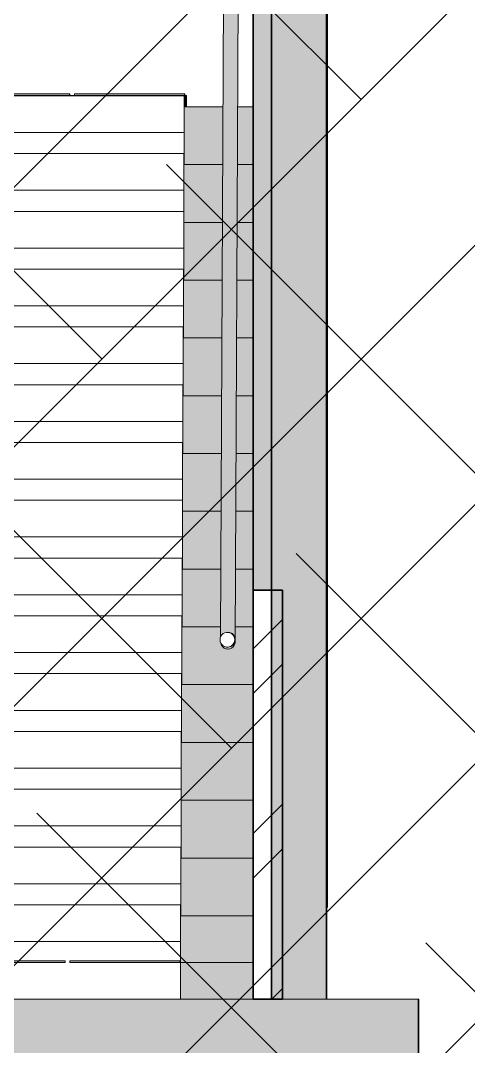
# Model space of a CAD drawing. Header units: millimetres. Extents: x 50357 to 985146, y 723188 to 1803594.
# Drawn here: x 859268 to 860489, y 740235 to 743032 of the extents above; entities that cross this region are included whole.
import ezdxf

# ---------------------------------------------------------------- set-up
doc = ezdxf.new("R2010")
doc.units = ezdxf.units.MM
doc.header["$LTSCALE"] = 3
doc.header["$MEASUREMENT"] = 0
for name, color, linetype, lineweight, true_color in [('A-FLOR', 7, 'Continuous', 5, 0x6e6e6e), ('A-FLOR-HRAL', 7, 'Continuous', 13, 0x6e6e6e), ('A-GENM', 7, 'Continuous', 13, 0x6e6e6e), ('I-WALL', 7, 'Continuous', 25, 0x6e6e6e), ('Q-SPCQ', 7, 'Continuous', 13, 0x6e6e6e), ('S-BEAM', 7, 'Continuous', 13, 0x6e6e6e), ('S-STRS', 7, 'Continuous', 13, 0x6e6e6e)]:
    doc.layers.add(name, color=color, linetype=linetype, lineweight=lineweight, true_color=true_color)
doc.layers.add('A-WALL-PATT', color=111, linetype='Continuous', lineweight=25)
doc.layers.add('Hatch (HOR not under LTC submission)', color=252, linetype='Continuous', lineweight=35)

# ---------------------------------------------------------------- blocks, each defined once
blk = doc.blocks.new('AED_Tactile_Orientation_Line Base - AED_Tactile_Orientation_Line Base-4243012-SEC D_2')
at = {"layer": 'Q-SPCQ'}
for points in [[(-694821.6, 16275), (-694718.5, 16275.4), (-694718.5, 16280), (-695018.5, 16280), (-695018.5, 16275), (-694911.8, 16275)], [(-694641.3, 16275), (-694405.2, 16275.4), (-694405.2, 16280), (-694705.2, 16280), (-694705.2, 16275)], [(-694370.7, 16275), (-694091.9, 16275.4), (-694091.9, 16280), (-694391.9, 16280), (-694391.9, 16275)], [(-694010, 16275), (-693778.5, 16275.4), (-693778.5, 16280), (-694078.5, 16280), (-694078.5, 16275)], [(-693739.5, 16275), (-693465.2, 16275.4), (-693465.2, 16280), (-693765.2, 16280), (-693765.2, 16275)], [(-693378.7, 16275), (-693151.9, 16275.4), (-693151.9, 16280), (-693451.9, 16280), (-693451.9, 16275)], [(-693108.2, 16275), (-692838.5, 16275.4), (-692838.5, 16280), (-693138.5, 16280), (-693138.5, 16275)]]:
    blk.add_hatch(color=256, dxfattribs=at).paths.add_polyline_path(points, flags=0)
for p, q in [((-695018.5, 16280), (-694718.5, 16280)), ((-695018.5, 16280), (-695018.5, 16275)), ((-694718.5, 16275), (-695018.5, 16275)), ((-694718.5, 16280), (-694717.8, 16280)), ((-694718.5, 16280), (-694718.5, 16275)), ((-694717.8, 16275), (-694718.5, 16275)), ((-694717.8, 16280), (-694717.8, 16275)), ((-694705.2, 16280), (-694405.2, 16280)), ((-694705.2, 16280), (-694705.2, 16275)), ((-694405.2, 16275), (-694705.2, 16275)), ((-694405.2, 16280), (-694404.4, 16280)), ((-694405.2, 16280), (-694405.2, 16275)), ((-694404.4, 16275), (-694405.2, 16275)), ((-694404.4, 16280), (-694404.4, 16275)), ((-694391.9, 16280), (-694091.9, 16280)), ((-694391.9, 16280), (-694391.9, 16275)), ((-694091.9, 16275), (-694391.9, 16275)), ((-694091.9, 16280), (-694091.1, 16280)), ((-694091.9, 16280), (-694091.9, 16275)), ((-694091.1, 16275), (-694091.9, 16275)), ((-694091.1, 16280), (-694091.1, 16275)), ((-694078.5, 16280), (-693778.5, 16280)), ((-694078.5, 16280), (-694078.5, 16275)), ((-693778.5, 16275), (-694078.5, 16275)), ((-693778.5, 16280), (-693777.8, 16280)), ((-693778.5, 16280), (-693778.5, 16275)), ((-693777.8, 16275), (-693778.5, 16275)), ((-693777.8, 16280), (-693777.8, 16275)), ((-693765.2, 16280), (-693465.2, 16280)), ((-693765.2, 16280), (-693765.2, 16275)), ((-693465.2, 16275), (-693765.2, 16275)), ((-693465.2, 16280), (-693464.4, 16280)), ((-693465.2, 16280), (-693465.2, 16275)), ((-693464.4, 16275), (-693465.2, 16275)), ((-693464.4, 16280), (-693464.4, 16275)), ((-693451.9, 16280), (-693151.9, 16280)), ((-693451.9, 16280), (-693451.9, 16275)), ((-693151.9, 16275), (-693451.9, 16275)), ((-693151.9, 16280), (-693151.1, 16280)), ((-693151.9, 16280), (-693151.9, 16275)), ((-693151.1, 16275), (-693151.9, 16275)), ((-693151.1, 16280), (-693151.1, 16275)), ((-693138.5, 16280), (-692838.5, 16280)), ((-693138.5, 16280), (-693138.5, 16275)), ((-692838.5, 16275), (-693138.5, 16275)), ((-692838.5, 16280), (-692837.8, 16280)), ((-692838.5, 16280), (-692838.5, 16275)), ((-692837.8, 16275), (-692838.5, 16275)), ((-692837.8, 16280), (-692837.8, 16275))]:
    blk.add_line(p, q, dxfattribs=at)
blk = doc.blocks.new('AED_Tactile_Orientation_Line Base - AED_Tactile_Orientation_Line Base-4242311-SEC D_2')
at = {"layer": 'Q-SPCQ'}
for points in [[(-694966.5, 18638), (-694706.1, 18638), (-694706.1, 18643), (-694971.1, 18643), (-694971.1, 18638), (-694967.1, 18638)], [(-694551.1, 18638), (-694392.8, 18638), (-694392.8, 18643), (-694692.8, 18643), (-694692.8, 18638), (-694641.3, 18638)], [(-694280.5, 18638), (-694079.4, 18638), (-694079.4, 18643), (-694379.4, 18643), (-694379.4, 18638), (-694370.7, 18638)], [(-693919.8, 18638), (-693766.1, 18638), (-693766.1, 18643), (-694066.1, 18643), (-694066.1, 18638), (-694010, 18638)], [(-693649.3, 18638), (-693452.7, 18638), (-693452.7, 18643), (-693752.7, 18643), (-693752.7, 18638), (-693739.5, 18638)], [(-693288.5, 18638), (-693139.4, 18638), (-693139.4, 18643), (-693439.4, 18643), (-693439.4, 18638), (-693378.7, 18638)], [(-693018, 18638), (-692826, 18638), (-692826, 18643), (-693126, 18643), (-693126, 18638), (-693108.2, 18638)]]:
    blk.add_hatch(color=256, dxfattribs=at).paths.add_polyline_path(points, flags=0)
for p, q in [((-694971.1, 18643), (-694706.1, 18643)), ((-694706.1, 18638), (-694971.1, 18638)), ((-694706.1, 18643), (-694705.3, 18643)), ((-694706.1, 18638), (-694706.1, 18643)), ((-694705.3, 18638), (-694706.1, 18638)), ((-694705.3, 18643), (-694705.3, 18638)), ((-694692.8, 18643), (-694392.8, 18643)), ((-694692.8, 18638), (-694692.8, 18643)), ((-694392.8, 18638), (-694692.8, 18638)), ((-694392.8, 18643), (-694392, 18643)), ((-694392.8, 18638), (-694392.8, 18643)), ((-694392, 18638), (-694392.8, 18638)), ((-694392, 18643), (-694392, 18638)), ((-694379.4, 18643), (-694079.4, 18643)), ((-694379.4, 18638), (-694379.4, 18643)), ((-694079.4, 18638), (-694379.4, 18638)), ((-694079.4, 18643), (-694078.6, 18643)), ((-694079.4, 18638), (-694079.4, 18643)), ((-694078.6, 18638), (-694079.4, 18638)), ((-694078.6, 18643), (-694078.6, 18638)), ((-694066.1, 18643), (-693766.1, 18643)), ((-694066.1, 18638), (-694066.1, 18643)), ((-693766.1, 18638), (-694066.1, 18638)), ((-693766.1, 18643), (-693765.3, 18643)), ((-693766.1, 18638), (-693766.1, 18643)), ((-693765.3, 18638), (-693766.1, 18638)), ((-693765.3, 18643), (-693765.3, 18638)), ((-693752.7, 18643), (-693452.7, 18643)), ((-693752.7, 18638), (-693752.7, 18643)), ((-693452.7, 18638), (-693752.7, 18638)), ((-693452.7, 18643), (-693451.9, 18643)), ((-693452.7, 18638), (-693452.7, 18643)), ((-693451.9, 18638), (-693452.7, 18638)), ((-693451.9, 18643), (-693451.9, 18638)), ((-693439.4, 18643), (-693139.4, 18643)), ((-693439.4, 18638), (-693439.4, 18643)), ((-693139.4, 18638), (-693439.4, 18638)), ((-693139.4, 18643), (-693138.6, 18643)), ((-693139.4, 18638), (-693139.4, 18643)), ((-693138.6, 18638), (-693139.4, 18638)), ((-693138.6, 18643), (-693138.6, 18638)), ((-693126, 18643), (-692826, 18643)), ((-693126, 18638), (-693126, 18643)), ((-692826, 18638), (-693126, 18638)), ((-692826, 18643), (-692825.3, 18643)), ((-692826, 18638), (-692826, 18643)), ((-692825.3, 18638), (-692826, 18638)), ((-692825.3, 18643), (-692825.3, 18638))]:
    blk.add_line(p, q, dxfattribs=at)
blk = doc.blocks.new('Railings 1 - Railings 1-3928930-SEC D_2')
at = {"layer": 'A-FLOR-HRAL'}
for points in [[(-692687.7, 17155), (-692690.1, 17164.3), (-692692.9, 17168.3), (-692693.6, 17169.1), (-692694.3, 17168.3), (-692689.8, 17159.8), (-692689.2, 17155)], [(-692697.9, 17138.5), (-692693.6, 17140.9), (-692690.4, 17145), (-692687.9, 17153.6), (-692687.7, 17155), (-692689.2, 17155), (-692691.5, 17145.7), (-692694.3, 17141.7)]]:
    blk.add_hatch(color=256, dxfattribs=at).paths.add_polyline_path(points, flags=0)
for p, q in [((-692707.7, 17175), (-692709.2, 17175)), ((-692709.2, 17135), (-692707.7, 17135))]:
    blk.add_line(p, q, dxfattribs=at)
at = {"layer": 'A-FLOR-HRAL', "flags": 128}
for points in [[(-692689.2, 17155), (-692689.8, 17159.8), (-692691.5, 17164.3), (-692694.3, 17168.3), (-692697.9, 17171.5), (-692702.1, 17173.7), (-692706.8, 17174.9), (-692711.7, 17174.9), (-692716.3, 17173.7), (-692720.6, 17171.5), (-692724.2, 17168.3), (-692727, 17164.3), (-692728.7, 17159.8), (-692729.2, 17155)], [(-692729.2, 17155), (-692728.7, 17150.2), (-692727, 17145.7), (-692724.2, 17141.7), (-692720.6, 17138.5), (-692716.3, 17136.3), (-692711.7, 17135.1), (-692706.8, 17135.1), (-692702.1, 17136.3), (-692697.9, 17138.5), (-692694.3, 17141.7), (-692691.5, 17145.7), (-692689.8, 17150.2), (-692689.2, 17155)]]:
    blk.add_lwpolyline(points, dxfattribs=at)
at = {"layer": 'A-FLOR-HRAL'}
for start_param, end_param in [(6.021387, 6.283187), (4.712389, 6.021361), (3.141593, 4.64298), (4.64298, 4.712389)]:
    blk.add_ellipse((-692707.7, 17155), major_axis=(0, 20), ratio=0.999997, start_param=start_param, end_param=end_param, dxfattribs=at)
blk = doc.blocks.new('PFC-Parallel Flange Channels - CHANNEL 100x200x25-4243789-SEC D_2')
at = {"layer": 'S-BEAM'}
for points in [[(-692820.9, 18607.5), (-692821.2, 18638), (-692821.2, 18637.5), (-692821.2, 18607.5)], [(-692820.9, 18607.5), (-692820.7, 18607.5), (-692820.9, 18626.3)]]:
    blk.add_hatch(color=256, dxfattribs=at).paths.add_polyline_path(points, flags=0)
for p, q in [((-694706.1, 18638), (-694692.8, 18638)), ((-694392.8, 18638), (-694379.4, 18638)), ((-694079.4, 18638), (-694066.1, 18638)), ((-693766.1, 18638), (-693752.7, 18638)), ((-693452.7, 18638), (-693439.4, 18638)), ((-693139.4, 18638), (-693126, 18638)), ((-692826, 18638), (-692822.6, 18638)), ((-692822.3, 18638), (-692822.6, 18638)), ((-692822.3, 18638), (-692820.9, 18638)), ((-692820.7, 18638), (-692820.9, 18638)), ((-692820.9, 18638), (-692820.9, 18607.5)), ((-692820.7, 18607.5), (-692820.7, 18638))]:
    blk.add_line(p, q, dxfattribs=at)
blk = doc.blocks.new('Generic Models 13 - Generic Models 13-4245323-SEC D_2')
at = {"layer": 'A-GENM'}
h = blk.add_hatch(color=256, dxfattribs=at)
h.paths.add_polyline_path([(-692826.9, 18450), (-692721.7, 18450), (-692721.8, 18607.5), (-692826.9, 18607.5), (-692826.9, 18480)], flags=0)
h.paths.add_polyline_path([(-692657.3, 18450), (-692639.2, 18450), (-692639.2, 18607.5), (-692681, 18607.5), (-692681.7, 18450), (-692676.8, 18450)], flags=0)
h = blk.add_hatch(color=256, dxfattribs=at)
h.paths.add_polyline_path([(-692639.2, 18292.5), (-692639.2, 18450), (-692681.7, 18450), (-692682.5, 18292.5), (-692657.3, 18292.5)], flags=0)
h.paths.add_polyline_path([(-692827.7, 18292.5), (-692722.5, 18292.5), (-692721.8, 18450), (-692827.7, 18450), (-692827.7, 18322.5)], flags=0)
h = blk.add_hatch(color=256, dxfattribs=at)
h.paths.add_polyline_path([(-692828.4, 18135), (-692723.2, 18135), (-692722.5, 18292.5), (-692828.4, 18292.5), (-692828.4, 18156.1)], flags=0)
h.paths.add_polyline_path([(-692657.3, 18135), (-692639.2, 18135), (-692639.2, 18292.5), (-692682.5, 18292.5), (-692682.7, 18135), (-692676.8, 18135)], flags=0)
h = blk.add_hatch(color=256, dxfattribs=at)
h.paths.add_polyline_path([(-692657.3, 17977.5), (-692639.2, 17977.5), (-692639.2, 18135), (-692683.2, 18135), (-692683.9, 17977.5), (-692676.8, 17977.5)], flags=0)
h.paths.add_polyline_path([(-692747.5, 17977.5), (-692723.9, 17977.5), (-692723.2, 18135), (-692829.1, 18135), (-692829.1, 17977.5)], flags=0)
h = blk.add_hatch(color=256, dxfattribs=at)
h.paths.add_polyline_path([(-692657.3, 17820), (-692639.2, 17820), (-692639.2, 17977.5), (-692683.9, 17977.5), (-692684.6, 17820), (-692676.8, 17820)], flags=0)
h.paths.add_polyline_path([(-692829.9, 17820), (-692724.6, 17820), (-692725, 17977.5), (-692829.9, 17977.5), (-692829.9, 17850)], flags=0)
h = blk.add_hatch(color=256, dxfattribs=at)
h.paths.add_polyline_path([(-692830.6, 17662.5), (-692725.4, 17662.5), (-692725, 17820), (-692830.6, 17820), (-692830.6, 17686)], flags=0)
h.paths.add_polyline_path([(-692676.8, 17662.5), (-692639.2, 17662.5), (-692639.2, 17820), (-692684.6, 17820), (-692685.4, 17662.5), (-692677.5, 17662.5)], flags=0)
h = blk.add_hatch(color=256, dxfattribs=at)
h.paths.add_polyline_path([(-692639.2, 17505), (-692639.2, 17662.5), (-692685.4, 17662.5), (-692686.1, 17505), (-692657.3, 17505)], flags=0)
h.paths.add_polyline_path([(-692747.5, 17505), (-692726.1, 17505), (-692725.4, 17662.5), (-692831.3, 17662.5), (-692831.3, 17505)], flags=0)
h = blk.add_hatch(color=256, dxfattribs=at)
h.paths.add_polyline_path([(-692657.3, 17347.5), (-692639.2, 17347.5), (-692639.2, 17505), (-692686.1, 17505), (-692686.8, 17347.5), (-692676.8, 17347.5)], flags=0)
h.paths.add_polyline_path([(-692832, 17347.5), (-692726.8, 17347.5), (-692727, 17505), (-692832, 17505), (-692832, 17377.5)], flags=0)
h = blk.add_hatch(color=256, dxfattribs=at)
h.paths.add_polyline_path([(-692832.8, 17190), (-692727.5, 17190), (-692727.7, 17347.5), (-692832.8, 17347.5), (-692832.8, 17215.8)], flags=0)
h.paths.add_polyline_path([(-692639.2, 17190), (-692639.2, 17347.5), (-692686.8, 17347.5), (-692686.8, 17190), (-692657.3, 17190)], flags=0)
for points in [[(-692833.5, 17032.5), (-692639.2, 17032.5), (-692639.2, 17190), (-692687.5, 17190), (-692688.8, 17145), (-692691.8, 17138.5), (-692694.3, 17135.1), (-692697.7, 17132.2), (-692702.5, 17129.9), (-692707.7, 17129.1), (-692716.3, 17131.5), (-692720.6, 17134.7), (-692724.2, 17139.4), (-692725.4, 17141.7), (-692729.2, 17155), (-692727.6, 17178), (-692727.7, 17190), (-692833.5, 17190), (-692833.5, 17062.5)], [(-692834.2, 16875), (-692639.2, 16875), (-692639.2, 17032.5), (-692834.2, 17032.5), (-692834.2, 16905)], [(-692747.5, 16717.5), (-692639.2, 16717.5), (-692639.2, 16875), (-692834.9, 16875), (-692834.9, 16717.5)], [(-692835.7, 16560), (-692639.2, 16560), (-692639.2, 16717.5), (-692835.7, 16717.5), (-692835.7, 16590)], [(-692657.3, 16402.5), (-692639.2, 16402.5), (-692639.2, 16560), (-692836.4, 16560), (-692836.4, 16402.5), (-692747.5, 16402.5)], [(-692639.2, 16275), (-692639.2, 16402.5), (-692837.1, 16402.5), (-692837.1, 16275), (-692657.3, 16275)]]:
    blk.add_hatch(color=256, dxfattribs=at).paths.add_polyline_path(points, flags=0)
for p, q in [((-692826.9, 18450), (-692826.9, 18607.5)), ((-692721, 18607.5), (-692826.9, 18607.5)), ((-692639.2, 18607.5), (-692681, 18607.5)), ((-692827.7, 18292.5), (-692827.7, 18450)), ((-692721.7, 18450), (-692827.7, 18450)), ((-692639.2, 18450), (-692681.7, 18450)), ((-692828.4, 18135), (-692828.4, 18292.5)), ((-692722.5, 18292.5), (-692828.4, 18292.5)), ((-692639.2, 18292.5), (-692682.5, 18292.5)), ((-692829.1, 17977.5), (-692829.1, 18135)), ((-692723.2, 18135), (-692829.1, 18135)), ((-692639.2, 18135), (-692683.2, 18135)), ((-692829.9, 17820), (-692829.9, 17977.5)), ((-692723.9, 17977.5), (-692829.9, 17977.5)), ((-692639.2, 17977.5), (-692683.9, 17977.5)), ((-692830.6, 17662.5), (-692830.6, 17820)), ((-692724.6, 17820), (-692830.6, 17820)), ((-692639.2, 17820), (-692684.6, 17820)), ((-692831.3, 17505), (-692831.3, 17662.5)), ((-692725.4, 17662.5), (-692831.3, 17662.5)), ((-692639.2, 17662.5), (-692685.4, 17662.5)), ((-692832, 17347.5), (-692832, 17505)), ((-692726.1, 17505), (-692832, 17505)), ((-692639.2, 17505), (-692686.1, 17505)), ((-692832.8, 17190), (-692832.8, 17347.5)), ((-692726.8, 17347.5), (-692832.8, 17347.5)), ((-692639.2, 17347.5), (-692686.8, 17347.5)), ((-692833.5, 17032.5), (-692833.5, 17190)), ((-692727.5, 17190), (-692833.5, 17190)), ((-692639.2, 17190), (-692687.5, 17190)), ((-692834.2, 16875), (-692834.2, 17032.5)), ((-692639.2, 17032.5), (-692834.2, 17032.5)), ((-692834.9, 16717.5), (-692834.9, 16875)), ((-692639.2, 16875), (-692834.9, 16875)), ((-692835.7, 16560), (-692835.7, 16717.5)), ((-692639.2, 16717.5), (-692835.7, 16717.5)), ((-692836.4, 16402.5), (-692836.4, 16560)), ((-692639.2, 16560), (-692836.4, 16560)), ((-692837.1, 16275), (-692837.1, 16402.5)), ((-692639.2, 16402.5), (-692837.1, 16402.5)), ((-692639.2, 16275), (-692837.1, 16275))]:
    blk.add_line(p, q, dxfattribs=at)
blk = doc.blocks.new('Railing - Railing-4482206-SEC D_2')
at = {"layer": 'A-FLOR-HRAL'}
blk.add_hatch(color=256, dxfattribs=at).paths.add_polyline_path([(-692687.7, 17152.1), (-692677.5, 19522.7), (-692679.5, 19527.5), (-692682.7, 19531.6), (-692686.8, 19534.8), (-692691.6, 19536.8), (-692696.8, 19537.5), (-692702.4, 19536.7), (-692706.8, 19534.8), (-692711, 19531.6), (-692714.1, 19527.5), (-692716.1, 19522.7), (-692716.8, 19517.5), (-692727, 17164.3), (-692720.6, 17171.5), (-692711.7, 17174.9), (-692701.4, 17173.7), (-692693.6, 17169.1), (-692689.8, 17163.6), (-692688, 17157), (-692687.9, 17153.6)], flags=0)
h = blk.add_hatch(color=256, dxfattribs=at)
h.paths.add_polyline_path([(-692707.7, 17129.1), (-692702.5, 17129.9), (-692697.7, 17132.2), (-692691.8, 17138.5), (-692688.8, 17145), (-692687.8, 17151.1), (-692688.4, 17149.8), (-692692.9, 17141.7), (-692695.5, 17139.8), (-692704.1, 17135.8), (-692711.7, 17135.1), (-692720.6, 17138.5), (-692725.4, 17141.7), (-692723.7, 17138.5), (-692721.1, 17135.1), (-692717.7, 17132.2), (-692712.9, 17129.9)], flags=0)
h.paths.add_polyline_path([(-692696.1, 17170.5), (-692701.4, 17173.7), (-692702.5, 17174.2), (-692702.1, 17173.7), (-692697.9, 17171.5)], flags=0)
for p, q in [((-692716.8, 19517.6), (-692727.7, 17162.4)), ((-692687.7, 17151.9), (-692676.8, 19517.4)), ((-692687.7, 17152.1), (-692687.8, 17153.7))]:
    blk.add_line(p, q, dxfattribs=at)
at = {"layer": 'A-FLOR-HRAL', "flags": 128}
for points in [[(-692696, 17170.6), (-692697.7, 17171.9), (-692702.5, 17174.2), (-692707.7, 17175)], [(-692726.9, 17145.5), (-692725, 17140.6), (-692721.8, 17135.8), (-692717.7, 17132.2), (-692712.9, 17129.9), (-692707.7, 17129.1), (-692702.5, 17129.9), (-692697.7, 17132.2), (-692693.6, 17135.8), (-692690.4, 17140.6), (-692688.4, 17146.1), (-692687.7, 17152.1)]]:
    blk.add_lwpolyline(points, dxfattribs=at)
blk = doc.blocks.new('Top Rail Type - Top Rail_Internal_-4482215-SEC D_2')
at = {"layer": 'A-FLOR-HRAL'}
blk.add_hatch(color=256, dxfattribs=at).paths.add_polyline_path([(-692687.7, 17152.1), (-692677.5, 19522.7), (-692679.5, 19527.5), (-692682.7, 19531.6), (-692686.8, 19534.8), (-692691.6, 19536.8), (-692696.8, 19537.5), (-692702.4, 19536.7), (-692706.8, 19534.8), (-692711, 19531.6), (-692714.1, 19527.5), (-692716.1, 19522.7), (-692716.8, 19517.5), (-692727, 17164.3), (-692720.6, 17171.5), (-692711.7, 17174.9), (-692701.4, 17173.7), (-692693.6, 17169.1), (-692689.8, 17163.6), (-692688, 17157), (-692687.9, 17153.6)], flags=0)
h = blk.add_hatch(color=256, dxfattribs=at)
h.paths.add_polyline_path([(-692707.7, 17129.1), (-692702.5, 17129.9), (-692697.7, 17132.2), (-692691.8, 17138.5), (-692688.8, 17145), (-692687.8, 17151.1), (-692688.4, 17149.8), (-692692.9, 17141.7), (-692695.5, 17139.8), (-692704.1, 17135.8), (-692711.7, 17135.1), (-692720.6, 17138.5), (-692725.4, 17141.7), (-692723.7, 17138.5), (-692721.1, 17135.1), (-692717.7, 17132.2), (-692712.9, 17129.9)], flags=0)
h.paths.add_polyline_path([(-692696.1, 17170.5), (-692701.4, 17173.7), (-692702.5, 17174.2), (-692702.1, 17173.7), (-692697.9, 17171.5)], flags=0)
for p, q in [((-692716.8, 19517.6), (-692727.7, 17162.4)), ((-692687.7, 17151.9), (-692676.8, 19517.4)), ((-692687.7, 17152.1), (-692687.8, 17153.7))]:
    blk.add_line(p, q, dxfattribs=at)
at = {"layer": 'A-FLOR-HRAL', "flags": 128}
for points in [[(-692696, 17170.6), (-692697.7, 17171.9), (-692702.5, 17174.2), (-692707.7, 17175)], [(-692726.9, 17145.5), (-692725, 17140.6), (-692721.8, 17135.8), (-692717.7, 17132.2), (-692712.9, 17129.9), (-692707.7, 17129.1), (-692702.5, 17129.9), (-692697.7, 17132.2), (-692693.6, 17135.8), (-692690.4, 17140.6), (-692688.4, 17146.1), (-692687.7, 17152.1)]]:
    blk.add_lwpolyline(points, dxfattribs=at)

msp = doc.modelspace()

# ---------------------------------------------------------------- hatches: boundary and pattern name
at = {"layer": 'A-FLOR'}
msp.add_hatch(color=256, dxfattribs=at).paths.add_polyline_path([(854631.4851, 740063.9831), (860353.1177, 740063.9831), (860353.1177, 740363.9831), (854631.4851, 740363.9831)])
at = {"layer": 'A-WALL-PATT', "lineweight": 13}
h = msp.add_hatch(dxfattribs=at)
h.set_pattern_fill('FP_2', color=256, style=0, pattern_type=2)
h.set_pattern_definition([(45, (942134.55, 738060), (-251.4472, 251.4472), []), (45, (942134.55, 738441), (-251.4472, 251.4472), [])])
h.paths.add_polyline_path([(859973.6561, 740363.9831), (859981.5088, 740363.9831), (859981.5088, 741478.9831), (859901.5086, 741478.9831), (859901.5086, 740363.9831)], flags=0)
at = {"layer": 'Hatch (HOR not under LTC submission)'}
h = msp.add_hatch(dxfattribs=at)
h.set_pattern_fill('ANSI38', color=256, scale=4000)
h.paths.add_polyline_path([(853871.7666, 751128.0064), (853871.7666, 735638.9831), (853656.482, 735638.9831), (853656.482, 728688.9831), (867744.0584, 728688.9831), (867748.3434, 751128.0064)])
at = {"layer": 'I-WALL'}
for points in [[(859901.5086, 741478.9831), (859951.5087, 741478.9831), (859951.5087, 744788.9831), (859901.5086, 744788.9831), (859901.5086, 741522.3213)], [(860063.8374, 740363.9831), (860101.5092, 740363.9831), (860101.5092, 744788.9831), (859951.5087, 744788.9831), (859951.5087, 740363.9831), (859973.6561, 740363.9831)]]:
    msp.add_hatch(color=256, dxfattribs=at).paths.add_polyline_path(points, flags=0)
at = {"layer": 'I-WALL', "lineweight": 5}
msp.add_hatch(color=256, dxfattribs=at).paths.add_polyline_path([(860103.1195, 740363.9831), (860103.1195, 744788.9831), (860101.5092, 744788.9831), (860101.5092, 740363.9831)], flags=0)
at = {"layer": 'S-BEAM', "lineweight": 5}
msp.add_hatch(color=256, dxfattribs=at).paths.add_polyline_path([(860353.1177, 740063.9831), (860353.1177, 740363.9831), (860351.5101, 740363.9831), (860351.5101, 740063.9831)], flags=0)
at = {"layer": 'S-STRS', "lineweight": 5}
for points in [[(859713.8022, 742796.4831), (859719.5997, 742796.4831), (859719.5997, 742826.4831), (859713.8022, 742826.4831), (859713.8022, 742815.2959)], [(859713.0763, 742638.9831), (859713.8022, 742638.9831), (859713.0763, 742668.9831)], [(859712.3504, 742481.4831), (859713.0763, 742481.4831), (859712.3504, 742511.4831)], [(859710.1726, 742008.9831), (859710.8986, 742008.9831), (859710.1726, 742038.9831)], [(859709.5763, 741851.4831), (859710.1726, 741851.4831), (859709.4467, 741851.4831)], [(859708.7208, 741693.9831), (859709.4467, 741693.9831), (859708.7208, 741723.9831)], [(859707.9949, 741536.4831), (859708.7208, 741536.4831), (859707.9949, 741566.4831)], [(859706.5431, 741221.4831), (859707.269, 741221.4831), (859706.5431, 741251.4831)], [(859705.8171, 741063.9831), (859706.5431, 741063.9831), (859705.8171, 741093.9831)], [(859705.2208, 740906.4831), (859705.8171, 740906.4831), (859705.0912, 740906.4831)], [(859704.3653, 740748.9831), (859705.0912, 740748.9831), (859704.3653, 740778.9831)], [(859703.6394, 740591.4831), (859704.3653, 740591.4831), (859703.6394, 740621.4831)], [(859883.4748, 740363.9831), (859901.5086, 740363.9831), (859901.5086, 740463.9831), (859703.769, 740463.9831), (859703.769, 740363.9831), (859793.2935, 740363.9831)]]:
    msp.add_hatch(color=256, dxfattribs=at).paths.add_polyline_path(points, flags=0)

# ---------------------------------------------------------------- linework, layer by layer
at = {"layer": 'A-FLOR'}
msp.add_line((859901.5086, 740363.9831), (854581.4851, 740363.9831), dxfattribs=at)
msp.add_lwpolyline([(854631.4851, 740063.9831), (860353.1177, 740063.9831), (860353.1177, 740363.9831), (854631.4851, 740363.9831)], close=True, dxfattribs=at)
at = {"layer": 'I-WALL', "lineweight": 35}
for p, q in [((859901.5086, 744788.9831), (859901.5086, 740363.9831)), ((859951.5087, 744788.9831), (859951.5087, 740363.9831)), ((860101.5092, 740363.9831), (860101.5092, 744788.9831)), ((859981.5088, 741478.9831), (859901.5086, 741478.9831)), ((859981.5088, 740363.9831), (859981.5088, 741478.9831)), ((859901.5086, 740363.9831), (859981.5088, 740363.9831))]:
    msp.add_line(p, q, dxfattribs=at)
at = {"layer": 'I-WALL'}
msp.add_line((860103.1195, 744789.1725), (860103.1195, 740613.9831), dxfattribs=at)
at = {"layer": 'S-BEAM'}
for p, q in [((860353.1177, 740363.9831), (860101.5092, 740363.9831)), ((860351.5101, 740063.9831), (860351.5101, 740363.9831)), ((860353.1177, 740363.9831), (860353.1177, 740063.9831))]:
    msp.add_line(p, q, dxfattribs=at)
at = {"layer": 'S-STRS'}
for p, q in [((857569.6529, 742826.4831), (859719.5997, 742826.4831)), ((859713.8022, 742726.4831), (859713.8022, 742826.4831)), ((859719.5997, 742796.4831), (859719.5997, 742826.4831)), ((859713.8022, 742726.4831), (857569.1932, 742726.4831)), ((859713.8022, 742726.4831), (859713.8022, 742638.9831)), ((857568.9289, 742668.9831), (859713.8022, 742668.9831)), ((859713.0763, 742668.9831), (859713.0763, 742481.4831)), ((859713.0763, 742568.9831), (857568.4692, 742568.9831)), ((857568.2049, 742511.4831), (859713.0763, 742511.4831)), ((859712.3504, 742511.4831), (859712.3504, 742323.9831)), ((859712.3504, 742411.4831), (857567.7452, 742411.4831)), ((857567.4809, 742353.9831), (859712.3504, 742353.9831)), ((859711.6245, 742353.9831), (859711.6245, 742166.4831)), ((859711.6245, 742253.9831), (857567.0213, 742253.9831)), ((857566.7569, 742196.4831), (859711.6245, 742196.4831)), ((859710.8986, 742196.4831), (859710.8986, 742008.9831)), ((859710.8986, 742096.4831), (857566.2973, 742096.4831)), ((857566.033, 742038.9831), (859710.8986, 742038.9831)), ((859710.1726, 742038.9831), (859710.1726, 741851.4831)), ((859710.1726, 741938.9831), (857565.5733, 741938.9831)), ((857565.309, 741881.4831), (859710.1726, 741881.4831)), ((859709.4467, 741881.4831), (859709.4467, 741693.9831)), ((859709.4467, 741781.4831), (857564.8493, 741781.4831)), ((857564.585, 741723.9831), (859709.4467, 741723.9831)), ((859708.7208, 741723.9831), (859708.7208, 741536.4831)), ((859708.7208, 741623.9831), (857564.1253, 741623.9831)), ((857563.861, 741566.4831), (859708.7208, 741566.4831)), ((859707.9949, 741566.4831), (859707.9949, 741378.9831)), ((859707.9949, 741466.4831), (857559.8359, 741466.4831)), ((857555.9795, 741408.9831), (859707.9949, 741408.9831)), ((859707.269, 741408.9831), (859707.269, 741221.4831)), ((859707.269, 741308.9831), (857555.9795, 741308.9831)), ((857555.9795, 741251.4831), (859707.269, 741251.4831)), ((859706.5431, 741251.4831), (859706.5431, 741063.9831)), ((859706.5431, 741151.4831), (857555.9795, 741151.4831)), ((857555.9795, 741093.9831), (859706.5431, 741093.9831)), ((859705.8171, 741093.9831), (859705.8171, 740906.4831)), ((859705.8171, 740993.9831), (857555.9795, 740993.9831)), ((857555.9795, 740936.4831), (859705.8171, 740936.4831)), ((859705.0912, 740936.4831), (859705.0912, 740748.9831)), ((859705.0912, 740836.4831), (857555.9795, 740836.4831)), ((857555.9795, 740778.9831), (859705.0912, 740778.9831)), ((859704.3653, 740778.9831), (859704.3653, 740591.4831)), ((859704.3653, 740678.9831), (857555.9795, 740678.9831)), ((857555.9795, 740621.4831), (859704.3653, 740621.4831)), ((859703.6394, 740621.4831), (859703.6394, 740363.9831)), ((859703.6394, 740521.4831), (857518.6467, 740521.4831)), ((859703.769, 740363.9831), (859703.769, 740463.9831))]:
    msp.add_line(p, q, dxfattribs=at)

# ---------------------------------------------------------------- block references
at = {"layer": 'A-FLOR-HRAL'}
for name in ['Railing - Railing-4482206-SEC D_2', 'Top Rail Type - Top Rail_Internal_-4482215-SEC D_2', 'Railings 1 - Railings 1-3928930-SEC D_2']:
    msp.add_blockref(name, (1552540.7499, 724188.9831), dxfattribs=at)
at = {"layer": 'A-GENM'}
msp.add_blockref('Generic Models 13 - Generic Models 13-4245323-SEC D_2', (1552540.7499, 724188.9831), dxfattribs=at)
at = {"layer": 'Q-SPCQ'}
for name in ['AED_Tactile_Orientation_Line Base - AED_Tactile_Orientation_Line Base-4242311-SEC D_2', 'AED_Tactile_Orientation_Line Base - AED_Tactile_Orientation_Line Base-4243012-SEC D_2']:
    msp.add_blockref(name, (1552540.7499, 724188.9831), dxfattribs=at)
at = {"layer": 'S-BEAM'}
msp.add_blockref('PFC-Parallel Flange Channels - CHANNEL 100x200x25-4243789-SEC D_2', (1552540.7499, 724188.9831), dxfattribs=at)

doc.saveas('drawing.dxf')
